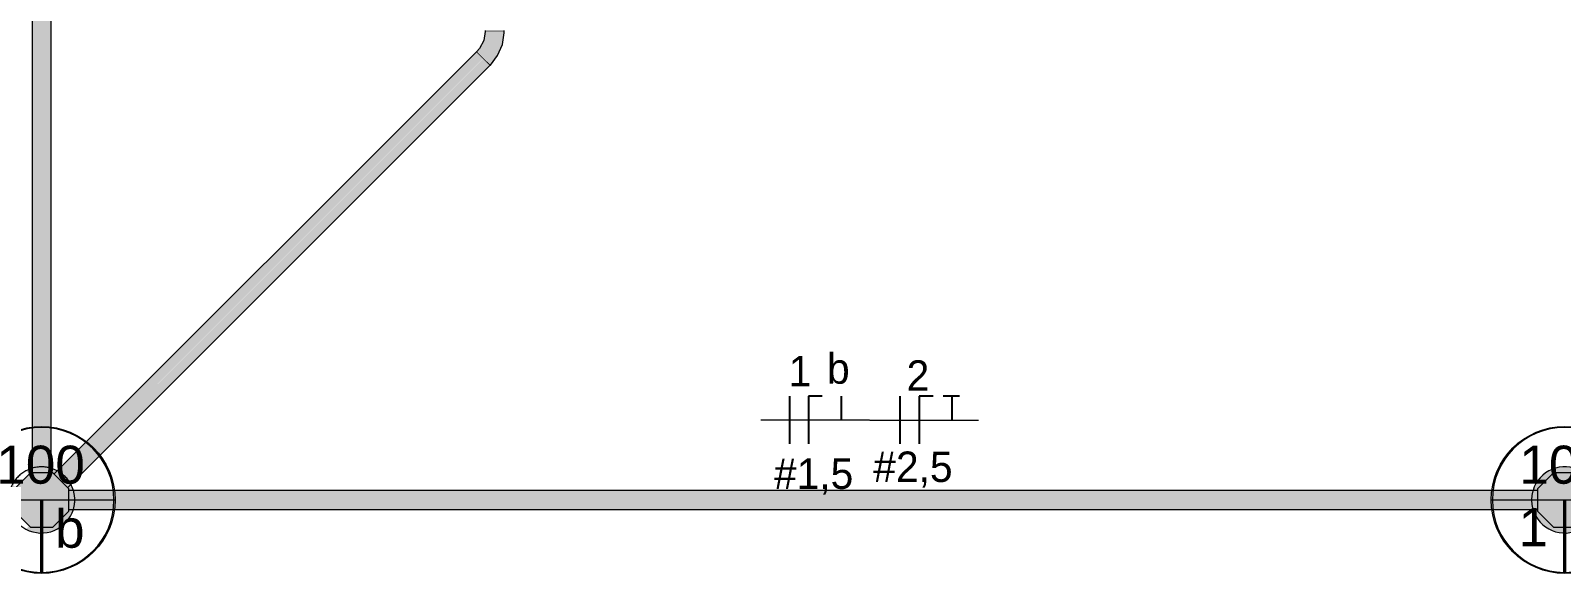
# Model space of a CAD drawing. Header units: metres. Extents: x 34 to 64.7, y -8.4 to 5.
# Drawn here: x 35.878 to 37.888, y 1.653 to 2.367 of the extents above; entities that cross this region are included whole.
import ezdxf

# ---------------------------------------------------------------- set-up
doc = ezdxf.new("R2010")
doc.units = ezdxf.units.M
doc.linetypes.add('Hidden 1_5', pattern=[0.0022, 0.0015, -0.0007])
for name, color, linetype, lineweight in [('A-DETL', 7, 'Hidden 1_5', 18), ('Dispositivos elétricos', 7, 'Continuous', 70), ('E-LITE-EQPM-IDEN', 7, 'Continuous', 9), ('E-POWR-CNDT', 7, 'Continuous', 35), ('Identificadores de dispositivos elétricos', 7, 'Continuous', 9)]:
    doc.layers.add(name, color=color, linetype=linetype, lineweight=lineweight)
for name, color, linetype, lineweight, true_color in [('Fase', 1, 'Continuous', 25, 0xff0000), ('Neutro', 5, 'Continuous', 25, 0x0000ff), ('Terra', 3, 'Continuous', 25, 0x00ff00)]:
    doc.layers.add(name, color=color, linetype=linetype, lineweight=lineweight, true_color=true_color)
doc.styles.add('Arial', font='arial.ttf', dxfattribs={"height": 0.05})
doc.styles.add('Century Gothic_1', font='GOTHIC.TTF', dxfattribs={"height": 0.04})

# ---------------------------------------------------------------- blocks, each defined once
blk = doc.blocks.new('PVC Corrugado Amarelo_Caixa de Octogonal 4x4 - PVC Corrugado Amarelo_Caixa de Octogonal 4x4-V19-PLANTA BAIXA - TÉRREO')
at = {"layer": 'Dispositivos elétricos', "linetype": 'Hidden 1_5', "lineweight": 18, "true_color": 0xffff00}
h = blk.add_hatch(color=2, dxfattribs=at)
h.paths.add_polyline_path([(0, -0.0435), (0.0121, -0.0417), (0.0218, -0.0377), (0.0308, -0.0308), (0.0377, -0.0217), (0.0415, -0.0125), (0.0358, -0.0125), (0.0358, -0.0148), (0.0148, -0.0358), (-0.015, -0.0357), (-0.0165, -0.0342), (-0.0205, -0.0382), (-0.0113, -0.042), (-0.0032, -0.0431)])
h.paths.add_polyline_path([(-0.0382, -0.0205), (-0.0342, -0.0165), (-0.0358, -0.0148), (-0.0358, 0.0148), (-0.0342, 0.0165), (-0.0382, 0.0205), (-0.042, 0.0113), (-0.0435, 0), (-0.0417, -0.0121), (-0.0388, -0.0191)])
h.paths.add_polyline_path([(0.0358, 0.0125), (0.0415, 0.0125), (0.0382, 0.0205), (0.0342, 0.0165), (0.0358, 0.0148)])
h.paths.add_polyline_path([(0.0165, 0.0342), (0.0205, 0.0382), (0.0125, 0.0415), (0.0125, 0.0358), (0.0148, 0.0358), (0.016, 0.0346)])
h.paths.add_polyline_path([(-0.0165, 0.0342), (-0.0148, 0.0358), (-0.0125, 0.0358), (-0.0125, 0.0415), (-0.0205, 0.0382), (-0.0168, 0.0345)])
blk.add_hatch(color=2, dxfattribs=at).paths.add_polyline_path([(-0.0148, -0.0358), (0.0148, -0.0358), (0.0358, -0.0148), (0.0358, 0.0148), (0.0148, 0.0358), (-0.015, 0.0357), (-0.0358, 0.0148), (-0.0358, -0.0148), (-0.015, -0.0357)])
at = {"layer": 'A-DETL'}
for start, end in [(73.2931, 106.7069), (118.2953, 151.7047), (28.2951, 61.7049), (360, 16.7093), (343.2907, 360), (208.2956, 241.7044)]:
    blk.add_arc((0, 0), 0.0435, start, end, dxfattribs=at)
at = {"layer": 'Dispositivos elétricos', "lineweight": 18}
for p, q in [((-0.0148, 0.0358), (-0.0358, 0.0148)), ((0.0148, 0.0358), (-0.0148, 0.0358)), ((0.0358, 0.0148), (0.0148, 0.0358)), ((-0.0358, 0.0148), (-0.0358, -0.0148)), ((0.0358, -0.0148), (0.0358, 0.0148)), ((-0.0358, -0.0148), (-0.0148, -0.0358)), ((0.0148, -0.0358), (0.0358, -0.0148)), ((-0.0148, -0.0358), (0.0148, -0.0358))]:
    blk.add_line(p, q, dxfattribs=at)
for start, end in [(106.7725, 118.2298), (61.7704, 73.2275), (151.7702, 180), (16.7748, 28.2296), (180, 208.23), (241.77, 343.2252)]:
    blk.add_arc((0, 0), 0.0435, start, end, dxfattribs=at)
blk = doc.blocks.new('PVC Corrugado Amarelo_Caixa de Octogonal 4x4 - PVC Corrugado Amarelo_Caixa de Octogonal 4x4-V20-PLANTA BAIXA - TÉRREO')
at = {"layer": 'Dispositivos elétricos', "linetype": 'Hidden 1_5', "lineweight": 18, "true_color": 0xffff00}
h = blk.add_hatch(color=2, dxfattribs=at)
h.paths.add_polyline_path([(0, -0.0435), (0.0121, -0.0417), (0.0205, -0.0382), (0.0165, -0.0342), (0.0148, -0.0358), (-0.0148, -0.0358), (-0.0358, -0.0148), (-0.0358, -0.0125), (-0.0415, -0.0125), (-0.0377, -0.0217), (-0.0308, -0.0308), (-0.0217, -0.0377), (-0.0113, -0.042), (-0.0032, -0.0431)])
h.paths.add_polyline_path([(0.0382, -0.0205), (0.0415, -0.0125), (0.0358, -0.0125), (0.0358, -0.0148), (0.0342, -0.0165), (0.0371, -0.0194)])
h.paths.add_polyline_path([(-0.0381, 0.0125), (-0.0358, 0.0125), (-0.0358, 0.0148), (-0.0148, 0.0358), (0.0148, 0.0358), (0.0165, 0.0342), (0.0205, 0.0382), (0.0113, 0.042), (0, 0.0435), (-0.0121, 0.0417), (-0.0217, 0.0377), (-0.031, 0.0304), (-0.0377, 0.0218), (-0.0414, 0.0125), (-0.04, 0.0125)])
h.paths.add_polyline_path([(0.0358, 0.0125), (0.0415, 0.0125), (0.0382, 0.0205), (0.0342, 0.0165), (0.0358, 0.0148)])
blk.add_hatch(color=2, dxfattribs=at).paths.add_polyline_path([(0.0148, -0.0358), (0.0358, -0.0148), (0.0358, 0.0148), (0.0148, 0.0358), (-0.0148, 0.0358), (-0.0358, 0.0148), (-0.0358, -0.0148), (-0.0146, -0.0358), (0.0052, -0.0358)])
at = {"layer": 'A-DETL'}
for start, end in [(28.2907, 61.6814), (163.2925, 180), (180, 196.7075), (360, 16.7068), (343.2932, 360), (298.2907, 331.6963)]:
    blk.add_arc((0, 0), 0.0435, start, end, dxfattribs=at)
at = {"layer": 'Dispositivos elétricos', "lineweight": 18}
for p, q in [((-0.0148, 0.0358), (-0.0358, 0.0148)), ((0.0148, 0.0358), (-0.0148, 0.0358)), ((0.0358, 0.0148), (0.0148, 0.0358)), ((-0.0358, 0.0148), (-0.0358, -0.0148)), ((0.0358, -0.0148), (0.0358, 0.0148)), ((-0.0358, -0.0148), (-0.0148, -0.0358)), ((0.0148, -0.0358), (0.0358, -0.0148)), ((-0.0148, -0.0358), (0.0148, -0.0358))]:
    blk.add_line(p, q, dxfattribs=at)
for start, end in [(61.747, 163.227), (16.7723, 28.2252), (196.773, 298.2252), (331.7619, 343.2277)]:
    blk.add_arc((0, 0), 0.0435, start, end, dxfattribs=at)
blk = doc.blocks.new('Tag de Luminárias de Teto 2 - Tag de Luminárias de Teto 2-3493498-PLANTA BAIXA - TÉRREO')
at = {"layer": 'E-LITE-EQPM-IDEN'}
for p, q in [((-0.003861, 0), (0.003861, 0)), ((-0.0038, 0.00001), (0.0038, 0.00001)), ((0, 0), (0, -0.003861)), ((-0.000039, -0.00001), (-0.0038, -0.00001)), ((-0.000039, -0.00381), (-0.000039, -0.00001)), ((0.000039, -0.00001), (0.000039, -0.00381)), ((0.0038, -0.00001), (0.000039, -0.00001))]:
    blk.add_line(p, q, dxfattribs=at)
blk.add_circle((0, 0), 0.003861, dxfattribs=at)
for centre, start, end in [((0, 0.00001), 360, 180), ((0, -0.00001), 180, 269.41101), ((0, -0.00001), 270.58899, 360)]:
    blk.add_arc(centre, 0.0038, start, end, dxfattribs=at)
blk = doc.blocks.new('Fiação_PEX_Tags Lighting Fixture - 6_ FNR-4481217-PLANTA BAIXA - TÉRREO')
at = {"layer": 'E-LITE-EQPM-IDEN', "color": 1, "lineweight": 25, "true_color": 0xff0000}
blk.add_line((-0.001615, -0.001403), (-0.001615, -0.003903), dxfattribs=at)
at = {"layer": 'E-LITE-EQPM-IDEN', "color": 5, "lineweight": 25, "true_color": 0x0000ff}
for p, q in [((-0.000615, -0.001403), (-0.000615, -0.003903)), ((-0.000615, -0.001403), (-0.000615, -0.003425)), ((0.000106, -0.001403), (-0.000615, -0.001403))]:
    blk.add_line(p, q, dxfattribs=at)
at = {"layer": 'E-LITE-EQPM-IDEN', "lineweight": 25}
blk.add_line((0.001106, -0.001403), (0.001106, -0.002653), dxfattribs=at)
at = {"layer": 'E-LITE-EQPM-IDEN'}
for p in [(-0.003123, -0.002653), (-0.003123, -0.002653), (-0.003123, -0.002653), (-0.003123, -0.002653), (-0.003123, -0.002653), (-0.003123, -0.002653), (-0.003123, -0.002653), (-0.003123, -0.002653), (-0.003123, -0.002653), (-0.003123, -0.002653), (-0.003123, -0.002653), (-0.003123, -0.002653), (-0.003123, -0.002653), (-0.003123, -0.002653), (-0.003123, -0.002653), (-0.003123, -0.002653), (-0.003123, -0.002653), (-0.003123, -0.002653), (-0.003123, -0.002653), (-0.003123, -0.002653), (-0.003123, -0.002653), (-0.003123, -0.002653), (-0.002681, -0.002653)]:
    blk.add_line(p, (0.002595, -0.002653), dxfattribs=at)
blk = doc.blocks.new('Fiação_PEX_Tags Eletrical Fixtures - 2_ FNT-4480792-PLANTA BAIXA - TÉRREO')
at = {"layer": 'Fase'}
blk.add_line((-0.000983, 0.00125), (-0.000983, -0.00125), dxfattribs=at)
at = {"layer": 'Identificadores de dispositivos elétricos'}
blk.add_line((-0.002569, 0), (0.003149, 0), dxfattribs=at)
at = {"layer": 'Neutro'}
for p, q in [((0.000017, 0.00125), (0.000017, -0.00125)), ((0.000017, 0.00125), (0.000017, -0.000772)), ((0.000759, 0.00125), (0.000017, 0.00125))]:
    blk.add_line(p, q, dxfattribs=at)
at = {"layer": 'Terra'}
for p, q in [((0.002149, 0.00125), (0.00129, 0.00125)), ((0.001746, 0.00125), (0.001746, 0))]:
    blk.add_line(p, q, dxfattribs=at)

msp = doc.modelspace()

# ---------------------------------------------------------------- hatches: boundary and pattern name
at = {"layer": 'E-POWR-CNDT', "lineweight": 5, "true_color": 0xffff00}
for points in [[(35.8801, 1.7858), (35.8926, 1.7858), (35.8926, 3.2473), (35.8801, 3.2473), (35.8801, 1.7881)], [(35.8959, 1.7858), (35.9051, 1.7858), (35.9051, 3.2473), (35.8926, 3.2473), (35.8926, 1.7858)], [(36.4818, 2.3215), (36.4896, 2.331), (36.4954, 2.3418), (36.4989, 2.3535), (36.5001, 2.3657), (36.4751, 2.3657), (36.4723, 2.3514), (36.4641, 2.3392), (36.4815, 2.3218)], [(35.9179, 1.7753), (36.4721, 2.3298), (36.4634, 2.3385), (35.9091, 1.7842), (35.9173, 1.776)], [(36.4811, 2.3208), (36.4818, 2.3215), (36.4641, 2.3392), (36.4634, 2.3385), (36.4808, 2.3211)], [(35.9268, 1.7665), (36.2943, 2.1341), (36.4811, 2.3208), (36.4723, 2.3296), (35.9179, 1.7753), (35.9265, 1.7668)], [(36.1945, 1.75), (37.8568, 1.75), (37.8568, 1.7625), (35.9284, 1.7625), (35.9284, 1.75), (36.0361, 1.75)], [(36.1945, 1.7375), (37.8568, 1.7375), (37.8568, 1.75), (35.9284, 1.75), (35.9284, 1.7375), (36.0361, 1.7375)]]:
    msp.add_hatch(color=2, dxfattribs=at).paths.add_polyline_path(points)
h = msp.add_hatch(color=2, dxfattribs=at)
h.paths.add_polyline_path([(36.4755, 2.3657), (36.5001, 2.3657), (36.4998, 2.3667), (36.4755, 2.3667)])
h.paths.add_polyline_path([(36.4753, 2.3657), (36.4755, 2.3657), (36.4753, 2.3667), (36.4751, 2.3667), (36.4751, 2.3657)])

# ---------------------------------------------------------------- linework, layer by layer
at = {"layer": 'E-POWR-CNDT', "color": 57, "lineweight": 18, "true_color": 0x808040}
for p, q in [((35.8801, 3.2473), (35.8801, 1.7858)), ((35.9051, 1.7858), (35.9051, 3.2473)), ((36.4751, 2.3667), (36.4751, 2.3657)), ((36.5001, 2.3657), (36.5001, 2.3667)), ((36.4634, 2.3385), (35.9091, 1.7842)), ((36.4641, 2.3392), (36.4634, 2.3385)), ((35.9268, 1.7665), (36.4811, 2.3208)), ((36.4811, 2.3208), (36.4818, 2.3215)), ((37.8568, 1.7625), (35.9284, 1.7625)), ((35.9284, 1.7375), (37.8568, 1.7375))]:
    msp.add_line(p, q, dxfattribs=at)
at = {"layer": 'E-POWR-CNDT', "color": 57, "lineweight": 18, "true_color": 0x808040, "flags": 128}
for points in [[(36.4751, 2.3657), (36.4732, 2.3537), (36.4675, 2.343), (36.4641, 2.3392)], [(36.4818, 2.3215), (36.4914, 2.3339), (36.4976, 2.3483), (36.5001, 2.3638), (36.5001, 2.3657)]]:
    msp.add_lwpolyline(points, dxfattribs=at)

# ---------------------------------------------------------------- block references
at = {"layer": 'A-DETL'}
for name, p in [('PVC Corrugado Amarelo_Caixa de Octogonal 4x4 - PVC Corrugado Amarelo_Caixa de Octogonal 4x4-V19-PLANTA BAIXA - TÉRREO', (35.8926, 1.75)), ('PVC Corrugado Amarelo_Caixa de Octogonal 4x4 - PVC Corrugado Amarelo_Caixa de Octogonal 4x4-V20-PLANTA BAIXA - TÉRREO', (37.8926, 1.75))]:
    msp.add_blockref(name, p, dxfattribs=at)
at = {"layer": 'E-LITE-EQPM-IDEN', "xscale": 24.99999999999999, "yscale": 24.99999999999999, "zscale": 24.99999999999999}
for name, p in [('Fiação_PEX_Tags Lighting Fixture - 6_ FNR-4481217-PLANTA BAIXA - TÉRREO', (36.915, 1.9214)), ('Tag de Luminárias de Teto 2 - Tag de Luminárias de Teto 2-3493498-PLANTA BAIXA - TÉRREO', (35.8926, 1.75)), ('Tag de Luminárias de Teto 2 - Tag de Luminárias de Teto 2-3493498-PLANTA BAIXA - TÉRREO', (37.8926, 1.75))]:
    msp.add_blockref(name, p, dxfattribs=at)
at = {"layer": 'Identificadores de dispositivos elétricos', "color": 1, "true_color": 0xff0000, "xscale": 24.99999999999999, "yscale": 24.99999999999999, "zscale": 24.99999999999999}
msp.add_blockref('Fiação_PEX_Tags Eletrical Fixtures - 2_ FNT-4480792-PLANTA BAIXA - TÉRREO', (37.0443, 1.855), dxfattribs=at)

# ---------------------------------------------------------------- texts
at = {"layer": 'E-LITE-EQPM-IDEN', "attachment_point": 1}
for s, insert, char_height, width, style in [('1', (36.8735, 1.9393), 0.04, 0.03808, 'Century Gothic_1'), ('b', (36.9239, 1.9427), 0.04, 0.048101, 'Century Gothic_1'), ('100', (35.8329, 1.8213), 0.05, 0.144304, 'Arial'), ('100', (37.8329, 1.8213), 0.05, 0.144304, 'Arial'), ('#1,5', (36.8543, 1.8045), 0.04, 0.144304, 'Century Gothic_1'), ('b', (35.9102, 1.7372), 0.05, 0.048101, 'Arial'), ('1', (37.8319, 1.7392), 0.05, 0.048101, 'Arial')]:
    msp.add_mtext(s, dxfattribs=dict(at, insert=insert, char_height=char_height, width=width, style=style))
at = {"layer": 'Identificadores de dispositivos elétricos', "char_height": 0.04, "attachment_point": 1, "style": 'Century Gothic_1'}
for s, insert, width in [('2', (37.0284, 1.9335), 0.03808), ('#2,5', (36.9847, 1.8136), 0.144304)]:
    msp.add_mtext(s, dxfattribs=dict(at, insert=insert, width=width))

doc.saveas('drawing.dxf')
